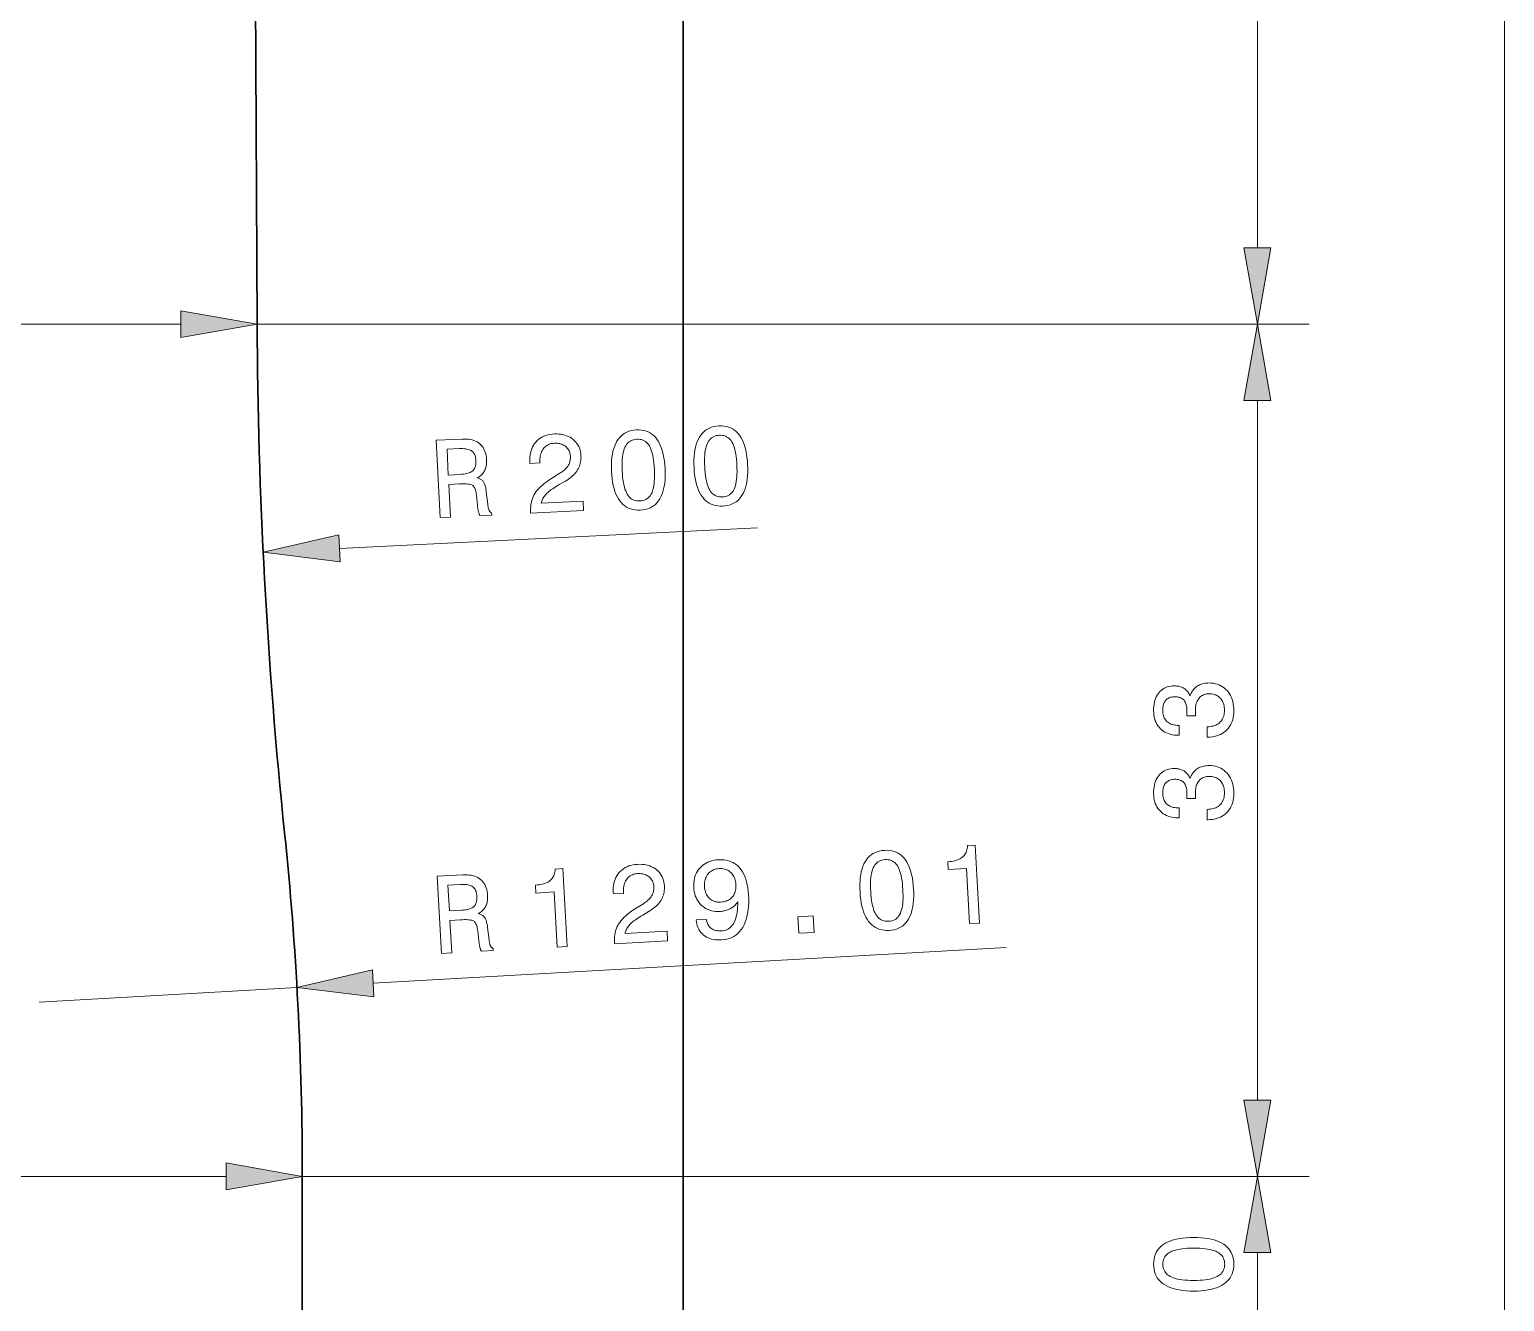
# Model space of a CAD drawing. Extents: x 0 to 297, y 0 to 546.
# Drawn here: x 166.5 to 223.6, y 182.1 to 231.4 of the extents above; entities that cross this region are included whole.
import ezdxf

# ---------------------------------------------------------------- set-up
doc = ezdxf.new("R2010")
doc.units = 0

msp = doc.modelspace()

# ---------------------------------------------------------------- linework, layer by layer
at = {"color": 7, "lineweight": 13}
for p, q in [((223.634, 141.924), (223.634, 361.015)), ((214.066, 222.924), (214.066, 272.015)), ((144.291, 219.97), (172.382, 219.97)), ((175.337, 219.97), (216.066, 219.97)), ((175.337, 219.97), (216.066, 219.97)), ((214.066, 189.924), (214.066, 217.015)), ((179.829, 194.445), (204.355, 195.836)), ((142.541, 186.97), (174.132, 186.97)), ((177.087, 186.97), (216.066, 186.97)), ((177.087, 186.97), (216.066, 186.97))]:
    msp.add_line(p, q, dxfattribs=at)
at = {"color": 7, "lineweight": 30}
for p, q in [((175.087, 274.97), (175.337, 219.97)), ((191.837, 133.37), (191.837, 249.87))]:
    msp.add_line(p, q, dxfattribs=at)
at = {"color": 7, "lineweight": 13, "ltscale": 0.40524}
msp.add_line((178.523, 211.287), (194.713, 212.076), dxfattribs=at)
at = {"color": 7, "lineweight": 13, "ltscale": 0.25}
msp.add_line((166.896, 193.711), (176.88, 194.277), dxfattribs=at)
at = {"color": 7, "lineweight": 30, "ltscale": 0.25}
msp.add_line((177.087, 176.97), (177.087, 186.97), dxfattribs=at)
at = {"color": 7, "lineweight": 13, "ltscale": 0.102279}
msp.add_line((214.066, 179.924), (214.066, 184.015), dxfattribs=at)
at = {"color": 7, "lineweight": 13}
for points in [[(213.545, 222.924), (214.066, 219.97), (214.587, 222.924)], [(172.382, 219.449), (175.337, 219.97), (172.382, 220.491)], [(214.587, 217.015), (214.066, 219.97), (213.545, 217.015)], [(192.253, 214.423), (192.249, 214.571), (192.25, 214.713), (192.257, 214.847), (192.269, 214.975), (192.287, 215.095), (192.311, 215.209), (192.34, 215.315), (192.375, 215.415), (192.416, 215.507), (192.462, 215.593), (192.514, 215.671), (192.571, 215.741), (192.633, 215.804), (192.701, 215.859), (192.774, 215.906), (192.852, 215.946), (192.935, 215.978), (193.023, 216.002), (193.117, 216.018), (193.216, 216.027), (193.316, 216.028), (193.411, 216.021), (193.502, 216.006), (193.588, 215.982), (193.67, 215.951), (193.747, 215.911), (193.819, 215.863), (193.887, 215.807), (193.95, 215.743), (194.009, 215.671), (194.063, 215.591), (194.112, 215.503), (194.156, 215.408), (194.195, 215.305), (194.229, 215.194), (194.259, 215.075), (194.283, 214.949), (194.303, 214.815), (194.318, 214.673), (194.327, 214.524), (194.332, 214.374), (194.331, 214.232), (194.325, 214.097), (194.312, 213.97), (194.295, 213.849), (194.271, 213.736), (194.242, 213.63), (194.208, 213.531), (194.167, 213.439), (194.122, 213.355), (194.07, 213.278), (194.014, 213.208), (193.952, 213.146), (193.884, 213.092), (193.811, 213.045), (193.733, 213.006), (193.65, 212.975), (193.561, 212.951), (193.467, 212.934), (193.367, 212.925), (193.268, 212.925), (193.173, 212.932), (193.082, 212.947), (192.997, 212.971), (192.915, 213.002), (192.838, 213.042), (192.766, 213.09), (192.698, 213.145), (192.634, 213.209), (192.575, 213.282), (192.52, 213.361), (192.471, 213.449), (192.426, 213.544), (192.387, 213.647), (192.352, 213.757), (192.323, 213.875), (192.298, 214.001), (192.278, 214.134), (192.263, 214.274)], [(182.419, 212.478), (182.273, 215.471), (183.273, 215.519), (183.359, 215.521), (183.442, 215.519), (183.52, 215.512), (183.595, 215.5), (183.665, 215.484), (183.732, 215.463), (183.794, 215.438), (183.852, 215.408), (183.907, 215.373), (183.957, 215.334), (184.004, 215.291), (184.045, 215.243), (184.083, 215.191), (184.116, 215.135), (184.144, 215.075), (184.168, 215.011), (184.188, 214.942), (184.203, 214.869), (184.214, 214.792), (184.22, 214.711), (184.221, 214.662), (184.221, 214.615), (184.218, 214.569), (184.213, 214.525), (184.206, 214.482), (184.197, 214.441), (184.186, 214.4), (184.173, 214.362), (184.158, 214.325), (184.14, 214.289), (184.121, 214.255), (184.1, 214.222), (184.076, 214.19), (184.051, 214.161), (184.024, 214.132), (183.994, 214.105), (183.963, 214.08), (183.93, 214.056), (183.894, 214.034), (183.857, 214.013), (183.89, 214.004), (183.92, 213.994), (183.949, 213.982), (183.976, 213.969), (184.001, 213.955), (184.025, 213.939), (184.047, 213.922), (184.066, 213.904), (184.085, 213.885), (184.101, 213.864), (184.116, 213.841), (184.13, 213.814), (184.143, 213.784), (184.155, 213.751), (184.167, 213.714), (184.177, 213.674), (184.187, 213.631), (184.196, 213.584), (184.203, 213.533), (184.21, 213.48), (184.266, 212.995), (184.269, 212.964), (184.273, 212.935), (184.278, 212.908), (184.283, 212.882), (184.288, 212.859), (184.293, 212.837), (184.298, 212.816), (184.304, 212.797), (184.31, 212.78), (184.317, 212.765), (184.324, 212.751), (184.331, 212.738), (184.34, 212.725), (184.348, 212.713), (184.358, 212.702), (184.368, 212.692), (184.379, 212.682), (184.39, 212.673), (184.402, 212.665), (184.415, 212.658), (184.419, 212.576), (183.966, 212.554), (183.96, 212.564), (183.954, 212.575), (183.948, 212.586), (183.942, 212.599), (183.936, 212.613), (183.931, 212.628), (183.926, 212.644), (183.921, 212.66), (183.916, 212.678), (183.911, 212.697), (183.906, 212.717), (183.901, 212.738), (183.897, 212.76), (183.893, 212.784), (183.888, 212.81), (183.884, 212.836), (183.88, 212.864), (183.876, 212.894), (183.872, 212.924), (183.869, 212.956), (183.829, 213.343), (183.822, 213.399), (183.813, 213.451), (183.803, 213.499), (183.791, 213.543), (183.778, 213.583), (183.764, 213.618), (183.748, 213.649), (183.73, 213.676), (183.711, 213.699), (183.69, 213.718), (183.665, 213.734), (183.635, 213.747), (183.598, 213.759), (183.555, 213.768), (183.506, 213.776), (183.45, 213.781), (183.389, 213.784), (183.321, 213.785), (183.248, 213.784), (183.168, 213.781), (182.757, 213.761), (182.819, 212.498)], [(185.923, 212.649), (185.923, 212.662), (185.92, 212.749), (185.922, 212.834), (185.929, 212.916), (185.939, 212.995), (185.954, 213.072), (185.973, 213.146), (185.997, 213.217), (186.025, 213.285), (186.057, 213.351), (186.093, 213.414), (186.134, 213.476), (186.183, 213.538), (186.238, 213.6), (186.299, 213.662), (186.368, 213.725), (186.443, 213.788), (186.524, 213.851), (186.613, 213.914), (186.708, 213.977), (186.809, 214.041), (187.057, 214.193), (187.101, 214.22), (187.142, 214.248), (187.18, 214.276), (187.216, 214.305), (187.249, 214.334), (187.28, 214.364), (187.309, 214.394), (187.334, 214.425), (187.358, 214.456), (187.379, 214.488), (187.397, 214.52), (187.413, 214.554), (187.428, 214.588), (187.44, 214.624), (187.449, 214.66), (187.457, 214.697), (187.463, 214.736), (187.466, 214.775), (187.467, 214.815), (187.466, 214.856), (187.462, 214.903), (187.455, 214.947), (187.445, 214.99), (187.432, 215.031), (187.415, 215.069), (187.395, 215.106), (187.372, 215.141), (187.346, 215.173), (187.317, 215.204), (187.284, 215.233), (187.249, 215.259), (187.212, 215.282), (187.173, 215.302), (187.131, 215.319), (187.088, 215.333), (187.043, 215.344), (186.995, 215.352), (186.946, 215.357), (186.894, 215.359), (186.84, 215.358), (186.787, 215.353), (186.736, 215.345), (186.688, 215.333), (186.643, 215.318), (186.6, 215.299), (186.559, 215.277), (186.521, 215.251), (186.485, 215.221), (186.452, 215.188), (186.421, 215.151), (186.393, 215.112), (186.368, 215.069), (186.347, 215.024), (186.329, 214.976), (186.314, 214.926), (186.302, 214.873), (186.294, 214.817), (186.289, 214.759), (186.287, 214.698), (186.289, 214.634), (186.29, 214.598), (185.899, 214.579), (185.896, 214.64), (185.894, 214.733), (185.898, 214.823), (185.907, 214.908), (185.922, 214.99), (185.942, 215.068), (185.969, 215.143), (186, 215.214), (186.037, 215.281), (186.08, 215.344), (186.129, 215.404), (186.182, 215.46), (186.239, 215.51), (186.301, 215.554), (186.366, 215.593), (186.436, 215.627), (186.51, 215.656), (186.588, 215.679), (186.67, 215.697), (186.756, 215.71), (186.846, 215.717), (186.933, 215.718), (187.016, 215.715), (187.097, 215.707), (187.174, 215.693), (187.249, 215.675), (187.32, 215.651), (187.388, 215.622), (187.453, 215.588), (187.514, 215.549), (187.573, 215.505), (187.627, 215.457), (187.676, 215.405), (187.72, 215.35), (187.758, 215.292), (187.791, 215.23), (187.819, 215.165), (187.841, 215.097), (187.859, 215.025), (187.87, 214.95), (187.877, 214.872), (187.878, 214.811), (187.876, 214.751), (187.871, 214.693), (187.863, 214.635), (187.851, 214.58), (187.836, 214.525), (187.818, 214.472), (187.796, 214.421), (187.771, 214.371), (187.743, 214.322), (187.712, 214.274), (187.677, 214.228), (187.639, 214.183), (187.597, 214.138), (187.552, 214.095), (187.503, 214.053), (187.451, 214.012), (187.396, 213.972), (187.337, 213.933), (187.275, 213.895), (187.028, 213.754), (186.96, 213.714), (186.896, 213.674), (186.836, 213.635), (186.78, 213.598), (186.728, 213.561), (186.679, 213.525), (186.635, 213.49), (186.596, 213.455), (186.56, 213.422), (186.528, 213.39), (186.499, 213.358), (186.472, 213.325), (186.448, 213.292), (186.425, 213.258), (186.405, 213.223), (186.387, 213.188), (186.371, 213.152), (186.358, 213.116), (186.346, 213.078), (186.337, 213.041), (187.962, 213.12), (187.98, 212.749)], [(189.059, 214.267), (189.054, 214.415), (189.055, 214.557), (189.062, 214.691), (189.075, 214.819), (189.093, 214.939), (189.116, 215.053), (189.146, 215.159), (189.181, 215.259), (189.222, 215.351), (189.268, 215.437), (189.32, 215.515), (189.377, 215.585), (189.439, 215.648), (189.507, 215.703), (189.579, 215.75), (189.657, 215.79), (189.74, 215.822), (189.829, 215.846), (189.922, 215.863), (190.021, 215.871), (190.121, 215.872), (190.217, 215.865), (190.308, 215.85), (190.394, 215.826), (190.475, 215.795), (190.552, 215.755), (190.625, 215.707), (190.693, 215.652), (190.756, 215.588), (190.814, 215.515), (190.868, 215.435), (190.917, 215.348), (190.961, 215.252), (191, 215.149), (191.035, 215.038), (191.064, 214.919), (191.089, 214.793), (191.108, 214.659), (191.123, 214.517), (191.133, 214.368), (191.138, 214.219), (191.137, 214.077), (191.13, 213.942), (191.118, 213.814), (191.1, 213.694), (191.077, 213.58), (191.048, 213.474), (191.013, 213.375), (190.973, 213.284), (190.927, 213.199), (190.876, 213.122), (190.819, 213.053), (190.757, 212.991), (190.69, 212.936), (190.617, 212.89), (190.539, 212.85), (190.455, 212.819), (190.366, 212.795), (190.272, 212.779), (190.173, 212.77), (190.073, 212.769), (189.978, 212.776), (189.888, 212.791), (189.802, 212.815), (189.721, 212.846), (189.644, 212.886), (189.571, 212.934), (189.503, 212.99), (189.44, 213.054), (189.381, 213.126), (189.326, 213.206), (189.277, 213.293), (189.232, 213.388), (189.193, 213.491), (189.158, 213.602), (189.128, 213.719), (189.103, 213.845), (189.084, 213.978), (189.069, 214.119)], [(189.472, 214.287), (189.479, 214.167), (189.489, 214.053), (189.502, 213.946), (189.517, 213.846), (189.536, 213.753), (189.557, 213.666), (189.58, 213.586), (189.607, 213.513), (189.636, 213.447), (189.667, 213.388), (189.702, 213.335), (189.74, 213.288), (189.781, 213.246), (189.825, 213.211), (189.872, 213.182), (189.923, 213.158), (189.976, 213.141), (190.033, 213.129), (190.092, 213.123), (190.155, 213.123), (190.218, 213.129), (190.277, 213.141), (190.333, 213.158), (190.384, 213.18), (190.432, 213.208), (190.476, 213.242), (190.516, 213.281), (190.553, 213.325), (190.585, 213.375), (190.614, 213.431), (190.639, 213.492), (190.661, 213.561), (190.68, 213.636), (190.695, 213.717), (190.707, 213.806), (190.716, 213.901), (190.722, 214.003), (190.724, 214.111), (190.723, 214.226), (190.718, 214.348), (190.711, 214.47), (190.701, 214.585), (190.688, 214.693), (190.673, 214.794), (190.655, 214.888), (190.634, 214.975), (190.611, 215.054), (190.585, 215.127), (190.557, 215.193), (190.525, 215.252), (190.491, 215.305), (190.454, 215.351), (190.413, 215.392), (190.37, 215.427), (190.323, 215.456), (190.272, 215.479), (190.219, 215.497), (190.162, 215.508), (190.102, 215.514), (190.039, 215.513), (189.976, 215.508), (189.917, 215.496), (189.862, 215.479), (189.811, 215.456), (189.763, 215.428), (189.719, 215.394), (189.678, 215.355), (189.641, 215.31), (189.608, 215.259), (189.579, 215.203), (189.553, 215.141), (189.531, 215.072), (189.512, 214.997), (189.496, 214.915), (189.483, 214.827), (189.474, 214.732), (189.469, 214.63), (189.466, 214.522), (189.467, 214.408)], [(192.666, 214.443), (192.673, 214.322), (192.684, 214.209), (192.696, 214.102), (192.712, 214.002), (192.73, 213.908), (192.751, 213.822), (192.775, 213.742), (192.801, 213.669), (192.83, 213.603), (192.862, 213.544), (192.897, 213.49), (192.934, 213.443), (192.975, 213.402), (193.019, 213.367), (193.067, 213.337), (193.117, 213.314), (193.17, 213.296), (193.227, 213.285), (193.287, 213.279), (193.35, 213.279), (193.413, 213.285), (193.472, 213.297), (193.527, 213.313), (193.579, 213.336), (193.627, 213.364), (193.671, 213.397), (193.711, 213.436), (193.747, 213.481), (193.78, 213.531), (193.809, 213.586), (193.834, 213.648), (193.856, 213.716), (193.874, 213.791), (193.89, 213.873), (193.902, 213.961), (193.911, 214.056), (193.916, 214.158), (193.918, 214.267), (193.917, 214.382), (193.913, 214.503), (193.905, 214.625), (193.895, 214.74), (193.882, 214.848), (193.867, 214.949), (193.849, 215.043), (193.829, 215.13), (193.805, 215.21), (193.779, 215.283), (193.751, 215.349), (193.72, 215.408), (193.686, 215.46), (193.648, 215.507), (193.608, 215.548), (193.564, 215.583), (193.517, 215.612), (193.467, 215.635), (193.413, 215.652), (193.356, 215.664), (193.296, 215.669), (193.233, 215.669), (193.171, 215.663), (193.112, 215.652), (193.056, 215.635), (193.005, 215.612), (192.957, 215.584), (192.913, 215.55), (192.873, 215.51), (192.836, 215.465), (192.803, 215.415), (192.773, 215.359), (192.748, 215.296), (192.725, 215.228), (192.706, 215.152), (192.69, 215.071), (192.678, 214.982), (192.669, 214.887), (192.663, 214.786), (192.661, 214.678), (192.662, 214.564)], [(183.179, 215.148), (182.691, 215.124), (182.739, 214.128), (183.2, 214.15), (183.268, 214.155), (183.332, 214.161), (183.392, 214.17), (183.447, 214.181), (183.497, 214.194), (183.544, 214.209), (183.586, 214.226), (183.623, 214.245), (183.656, 214.266), (183.685, 214.29), (183.711, 214.316), (183.733, 214.345), (183.752, 214.377), (183.769, 214.411), (183.782, 214.449), (183.793, 214.49), (183.8, 214.534), (183.805, 214.58), (183.807, 214.63), (183.806, 214.682), (183.802, 214.734), (183.795, 214.782), (183.786, 214.827), (183.774, 214.869), (183.76, 214.908), (183.743, 214.944), (183.724, 214.976), (183.702, 215.006), (183.677, 215.032), (183.65, 215.055), (183.62, 215.076), (183.586, 215.094), (183.548, 215.109), (183.506, 215.122), (183.461, 215.133), (183.412, 215.14), (183.36, 215.146), (183.303, 215.149), (183.243, 215.149)], [(178.497, 211.808), (175.572, 211.144), (178.548, 210.767)], [(212.126, 203.979), (212.126, 204.378), (212.188, 204.38), (212.247, 204.387), (212.303, 204.396), (212.356, 204.408), (212.407, 204.424), (212.454, 204.443), (212.499, 204.465), (212.541, 204.491), (212.58, 204.52), (212.616, 204.552), (212.649, 204.586), (212.679, 204.624), (212.705, 204.664), (212.727, 204.707), (212.747, 204.753), (212.762, 204.801), (212.774, 204.852), (212.783, 204.905), (212.788, 204.962), (212.79, 205.021), (212.789, 205.078), (212.784, 205.134), (212.776, 205.186), (212.765, 205.237), (212.751, 205.284), (212.733, 205.33), (212.713, 205.372), (212.689, 205.413), (212.662, 205.45), (212.632, 205.485), (212.599, 205.518), (212.564, 205.547), (212.526, 205.572), (212.487, 205.594), (212.444, 205.613), (212.4, 205.628), (212.353, 205.64), (212.303, 205.648), (212.252, 205.653), (212.198, 205.655), (212.149, 205.654), (212.102, 205.648), (212.057, 205.64), (212.015, 205.628), (211.974, 205.613), (211.936, 205.595), (211.901, 205.573), (211.867, 205.548), (211.836, 205.519), (211.807, 205.488), (211.78, 205.453), (211.756, 205.415), (211.735, 205.375), (211.717, 205.332), (211.701, 205.286), (211.689, 205.237), (211.679, 205.186), (211.672, 205.132), (211.668, 205.076), (211.666, 205.016), (211.666, 205.008), (211.667, 204.999), (211.667, 204.991), (211.667, 204.982), (211.667, 204.973), (211.667, 204.964), (211.667, 204.955), (211.668, 204.946), (211.668, 204.937), (211.669, 204.928), (211.669, 204.918), (211.669, 204.908), (211.67, 204.897), (211.671, 204.886), (211.671, 204.874), (211.672, 204.862), (211.673, 204.848), (211.673, 204.835), (211.674, 204.82), (211.675, 204.806), (211.335, 204.806), (211.336, 204.815), (211.336, 204.824), (211.337, 204.833), (211.337, 204.842), (211.337, 204.851), (211.338, 204.86), (211.338, 204.868), (211.338, 204.877), (211.338, 204.886), (211.339, 204.894), (211.339, 204.902), (211.339, 204.911), (211.339, 204.919), (211.339, 204.927), (211.339, 204.935), (211.339, 204.942), (211.34, 204.95), (211.34, 204.958), (211.34, 204.965), (211.34, 204.972), (211.339, 205.029), (211.335, 205.082), (211.329, 205.133), (211.321, 205.181), (211.311, 205.225), (211.298, 205.267), (211.283, 205.306), (211.266, 205.341), (211.247, 205.374), (211.225, 205.403), (211.201, 205.43), (211.174, 205.454), (211.145, 205.475), (211.113, 205.493), (211.08, 205.508), (211.043, 205.521), (211.004, 205.531), (210.963, 205.538), (210.92, 205.542), (210.874, 205.543), (210.829, 205.542), (210.787, 205.538), (210.747, 205.531), (210.708, 205.522), (210.672, 205.509), (210.638, 205.494), (210.607, 205.477), (210.577, 205.456), (210.549, 205.433), (210.524, 205.407), (210.501, 205.379), (210.48, 205.348), (210.461, 205.315), (210.446, 205.28), (210.432, 205.242), (210.421, 205.201), (210.412, 205.159), (210.406, 205.114), (210.403, 205.066), (210.401, 205.016), (210.403, 204.96), (210.408, 204.907), (210.416, 204.857), (210.427, 204.809), (210.442, 204.764), (210.46, 204.722), (210.481, 204.683), (210.505, 204.646), (210.533, 204.612), (210.564, 204.581), (210.598, 204.553), (210.635, 204.528), (210.675, 204.505), (210.718, 204.486), (210.764, 204.47), (210.813, 204.456), (210.865, 204.446), (210.921, 204.438), (210.979, 204.434), (211.04, 204.432), (211.04, 204.049), (211.011, 204.049), (210.924, 204.051), (210.842, 204.059), (210.763, 204.072), (210.687, 204.09), (210.615, 204.113), (210.547, 204.141), (210.482, 204.174), (210.42, 204.213), (210.363, 204.256), (210.309, 204.305), (210.259, 204.358), (210.215, 204.414), (210.175, 204.475), (210.141, 204.538), (210.113, 204.606), (210.089, 204.676), (210.071, 204.751), (210.058, 204.829), (210.05, 204.91), (210.047, 204.995), (210.049, 205.085), (210.056, 205.171), (210.066, 205.252), (210.081, 205.33), (210.101, 205.403), (210.124, 205.472), (210.152, 205.537), (210.184, 205.598), (210.22, 205.655), (210.26, 205.708), (210.305, 205.756), (210.352, 205.799), (210.403, 205.837), (210.458, 205.87), (210.515, 205.898), (210.576, 205.92), (210.641, 205.938), (210.709, 205.951), (210.78, 205.958), (210.855, 205.961), (210.898, 205.96), (210.939, 205.957), (210.979, 205.952), (211.018, 205.946), (211.056, 205.937), (211.093, 205.926), (211.128, 205.914), (211.162, 205.899), (211.194, 205.883), (211.226, 205.865), (211.256, 205.845), (211.284, 205.823), (211.312, 205.799), (211.337, 205.774), (211.361, 205.746), (211.384, 205.717), (211.405, 205.686), (211.425, 205.653), (211.443, 205.618), (211.46, 205.581), (211.479, 205.629), (211.499, 205.674), (211.522, 205.716), (211.547, 205.757), (211.573, 205.795), (211.602, 205.83), (211.632, 205.863), (211.665, 205.894), (211.699, 205.923), (211.736, 205.949), (211.774, 205.973), (211.815, 205.994), (211.856, 206.013), (211.9, 206.03), (211.945, 206.043), (211.992, 206.055), (212.041, 206.063), (212.092, 206.07), (212.144, 206.073), (212.198, 206.075), (212.282, 206.072), (212.364, 206.063), (212.442, 206.048), (212.516, 206.027), (212.587, 206.001), (212.655, 205.968), (212.719, 205.93), (212.78, 205.886), (212.837, 205.836), (212.891, 205.78), (212.941, 205.719), (212.985, 205.654), (213.025, 205.585), (213.059, 205.512), (213.087, 205.436), (213.111, 205.356), (213.129, 205.271), (213.142, 205.183), (213.15, 205.091), (213.153, 204.995), (213.15, 204.904), (213.142, 204.817), (213.128, 204.734), (213.109, 204.654), (213.085, 204.578), (213.055, 204.506), (213.019, 204.438), (212.979, 204.373), (212.932, 204.312), (212.881, 204.255), (212.825, 204.203), (212.765, 204.156), (212.701, 204.114), (212.634, 204.079), (212.563, 204.048), (212.489, 204.023), (212.411, 204.004), (212.33, 203.99), (212.244, 203.982), (212.156, 203.979)], [(212.126, 200.781), (212.126, 201.179), (212.188, 201.182), (212.247, 201.188), (212.303, 201.198), (212.356, 201.21), (212.407, 201.226), (212.454, 201.245), (212.499, 201.267), (212.541, 201.293), (212.58, 201.321), (212.616, 201.353), (212.649, 201.388), (212.679, 201.426), (212.705, 201.466), (212.727, 201.509), (212.747, 201.554), (212.762, 201.603), (212.774, 201.654), (212.783, 201.707), (212.788, 201.763), (212.79, 201.822), (212.789, 201.88), (212.784, 201.935), (212.776, 201.988), (212.765, 202.038), (212.751, 202.086), (212.733, 202.131), (212.713, 202.174), (212.689, 202.214), (212.662, 202.252), (212.632, 202.287), (212.599, 202.32), (212.564, 202.348), (212.526, 202.374), (212.487, 202.396), (212.444, 202.415), (212.4, 202.43), (212.353, 202.442), (212.303, 202.45), (212.252, 202.455), (212.198, 202.457), (212.149, 202.455), (212.102, 202.45), (212.057, 202.442), (212.015, 202.43), (211.974, 202.415), (211.936, 202.397), (211.901, 202.375), (211.867, 202.35), (211.836, 202.321), (211.807, 202.289), (211.78, 202.255), (211.756, 202.217), (211.735, 202.177), (211.717, 202.134), (211.701, 202.088), (211.689, 202.039), (211.679, 201.988), (211.672, 201.934), (211.668, 201.878), (211.666, 201.818), (211.666, 201.81), (211.667, 201.801), (211.667, 201.793), (211.667, 201.784), (211.667, 201.775), (211.667, 201.766), (211.667, 201.757), (211.668, 201.748), (211.668, 201.739), (211.669, 201.73), (211.669, 201.72), (211.669, 201.71), (211.67, 201.699), (211.671, 201.688), (211.671, 201.676), (211.672, 201.663), (211.673, 201.65), (211.673, 201.637), (211.674, 201.622), (211.675, 201.607), (211.335, 201.607), (211.336, 201.617), (211.336, 201.626), (211.337, 201.635), (211.337, 201.644), (211.337, 201.653), (211.338, 201.662), (211.338, 201.67), (211.338, 201.679), (211.338, 201.687), (211.339, 201.696), (211.339, 201.704), (211.339, 201.713), (211.339, 201.721), (211.339, 201.729), (211.339, 201.737), (211.339, 201.744), (211.34, 201.752), (211.34, 201.759), (211.34, 201.767), (211.34, 201.774), (211.339, 201.831), (211.335, 201.884), (211.329, 201.935), (211.321, 201.983), (211.311, 202.027), (211.298, 202.069), (211.283, 202.107), (211.266, 202.143), (211.247, 202.176), (211.225, 202.205), (211.201, 202.232), (211.174, 202.256), (211.145, 202.277), (211.113, 202.295), (211.08, 202.31), (211.043, 202.323), (211.004, 202.333), (210.963, 202.34), (210.92, 202.344), (210.874, 202.345), (210.829, 202.344), (210.787, 202.34), (210.747, 202.333), (210.708, 202.324), (210.672, 202.311), (210.638, 202.296), (210.607, 202.279), (210.577, 202.258), (210.549, 202.235), (210.524, 202.209), (210.501, 202.181), (210.48, 202.15), (210.461, 202.117), (210.446, 202.081), (210.432, 202.044), (210.421, 202.003), (210.412, 201.961), (210.406, 201.915), (210.403, 201.868), (210.401, 201.818), (210.403, 201.762), (210.408, 201.709), (210.416, 201.659), (210.427, 201.611), (210.442, 201.566), (210.46, 201.524), (210.481, 201.484), (210.505, 201.448), (210.533, 201.414), (210.564, 201.383), (210.598, 201.355), (210.635, 201.329), (210.675, 201.307), (210.718, 201.288), (210.764, 201.271), (210.813, 201.258), (210.865, 201.248), (210.921, 201.24), (210.979, 201.236), (211.04, 201.234), (211.04, 200.851), (211.011, 200.851), (210.924, 200.853), (210.842, 200.861), (210.763, 200.874), (210.687, 200.892), (210.615, 200.915), (210.547, 200.943), (210.482, 200.976), (210.42, 201.014), (210.363, 201.058), (210.309, 201.107), (210.259, 201.16), (210.215, 201.216), (210.175, 201.276), (210.141, 201.34), (210.113, 201.407), (210.089, 201.478), (210.071, 201.553), (210.058, 201.631), (210.05, 201.712), (210.047, 201.797), (210.049, 201.887), (210.056, 201.973), (210.066, 202.054), (210.081, 202.132), (210.101, 202.205), (210.124, 202.274), (210.152, 202.339), (210.184, 202.4), (210.22, 202.457), (210.26, 202.51), (210.305, 202.558), (210.352, 202.601), (210.403, 202.639), (210.458, 202.672), (210.515, 202.699), (210.576, 202.722), (210.641, 202.74), (210.709, 202.753), (210.78, 202.76), (210.855, 202.763), (210.898, 202.762), (210.939, 202.759), (210.979, 202.754), (211.018, 202.747), (211.056, 202.739), (211.093, 202.728), (211.128, 202.716), (211.162, 202.701), (211.194, 202.685), (211.226, 202.667), (211.256, 202.647), (211.284, 202.625), (211.312, 202.601), (211.337, 202.575), (211.361, 202.548), (211.384, 202.519), (211.405, 202.488), (211.425, 202.455), (211.443, 202.42), (211.46, 202.383), (211.479, 202.431), (211.499, 202.476), (211.522, 202.518), (211.547, 202.558), (211.573, 202.596), (211.602, 202.632), (211.632, 202.665), (211.665, 202.696), (211.699, 202.725), (211.736, 202.751), (211.774, 202.775), (211.815, 202.796), (211.856, 202.815), (211.9, 202.831), (211.945, 202.845), (211.992, 202.856), (212.041, 202.865), (212.092, 202.872), (212.144, 202.875), (212.198, 202.877), (212.282, 202.874), (212.364, 202.865), (212.442, 202.85), (212.516, 202.829), (212.587, 202.803), (212.655, 202.77), (212.719, 202.732), (212.78, 202.688), (212.837, 202.637), (212.891, 202.581), (212.941, 202.52), (212.985, 202.456), (213.025, 202.387), (213.059, 202.314), (213.087, 202.238), (213.111, 202.157), (213.129, 202.073), (213.142, 201.985), (213.15, 201.893), (213.153, 201.797), (213.15, 201.706), (213.142, 201.619), (213.128, 201.536), (213.109, 201.456), (213.085, 201.38), (213.055, 201.308), (213.019, 201.24), (212.979, 201.175), (212.932, 201.114), (212.881, 201.057), (212.825, 201.005), (212.765, 200.958), (212.701, 200.916), (212.634, 200.88), (212.563, 200.85), (212.489, 200.825), (212.411, 200.806), (212.33, 200.792), (212.244, 200.784), (212.156, 200.781)], [(198.68, 197.981), (198.674, 198.13), (198.674, 198.271), (198.68, 198.406), (198.691, 198.534), (198.708, 198.654), (198.731, 198.768), (198.76, 198.875), (198.794, 198.974), (198.834, 199.067), (198.88, 199.153), (198.931, 199.232), (198.987, 199.302), (199.049, 199.366), (199.116, 199.421), (199.189, 199.469), (199.266, 199.509), (199.349, 199.542), (199.437, 199.567), (199.531, 199.584), (199.63, 199.594), (199.73, 199.595), (199.825, 199.589), (199.916, 199.574), (200.003, 199.552), (200.084, 199.521), (200.162, 199.482), (200.234, 199.434), (200.303, 199.379), (200.366, 199.316), (200.426, 199.244), (200.48, 199.164), (200.53, 199.077), (200.575, 198.982), (200.615, 198.879), (200.65, 198.768), (200.68, 198.65), (200.706, 198.524), (200.726, 198.39), (200.742, 198.248), (200.753, 198.099), (200.759, 197.95), (200.759, 197.808), (200.754, 197.673), (200.743, 197.545), (200.726, 197.424), (200.703, 197.311), (200.675, 197.205), (200.642, 197.105), (200.602, 197.013), (200.557, 196.929), (200.506, 196.851), (200.45, 196.781), (200.389, 196.719), (200.322, 196.664), (200.249, 196.617), (200.171, 196.577), (200.088, 196.545), (199.999, 196.52), (199.905, 196.503), (199.806, 196.493), (199.706, 196.492), (199.611, 196.498), (199.521, 196.513), (199.435, 196.535), (199.353, 196.566), (199.276, 196.605), (199.203, 196.653), (199.135, 196.708), (199.071, 196.771), (199.011, 196.843), (198.956, 196.923), (198.906, 197.01), (198.86, 197.104), (198.82, 197.207), (198.784, 197.317), (198.754, 197.435), (198.728, 197.56), (198.707, 197.693), (198.691, 197.833)], [(202.918, 196.756), (202.797, 198.887), (202.098, 198.847), (202.081, 199.152), (202.156, 199.159), (202.227, 199.168), (202.293, 199.18), (202.356, 199.193), (202.415, 199.21), (202.469, 199.228), (202.519, 199.249), (202.565, 199.273), (202.607, 199.299), (202.645, 199.327), (202.68, 199.357), (202.711, 199.391), (202.739, 199.429), (202.764, 199.469), (202.785, 199.512), (202.804, 199.559), (202.819, 199.608), (202.831, 199.661), (202.84, 199.717), (202.846, 199.776), (203.138, 199.793), (203.309, 196.779)], [(186.953, 195.851), (186.832, 197.981), (186.133, 197.941), (186.116, 198.246), (186.191, 198.253), (186.262, 198.262), (186.328, 198.274), (186.391, 198.288), (186.449, 198.304), (186.504, 198.323), (186.554, 198.344), (186.6, 198.367), (186.642, 198.393), (186.68, 198.421), (186.715, 198.452), (186.746, 198.486), (186.774, 198.523), (186.799, 198.563), (186.82, 198.606), (186.839, 198.653), (186.854, 198.703), (186.866, 198.755), (186.875, 198.811), (186.881, 198.87), (187.173, 198.887), (187.344, 195.873)], [(189.171, 195.976), (189.171, 195.989), (189.168, 196.077), (189.169, 196.161), (189.175, 196.243), (189.185, 196.323), (189.199, 196.4), (189.218, 196.474), (189.24, 196.545), (189.268, 196.614), (189.299, 196.679), (189.335, 196.743), (189.376, 196.805), (189.424, 196.867), (189.478, 196.93), (189.54, 196.993), (189.607, 197.056), (189.682, 197.119), (189.763, 197.183), (189.851, 197.247), (189.945, 197.311), (190.046, 197.375), (190.293, 197.529), (190.336, 197.556), (190.377, 197.585), (190.415, 197.613), (190.451, 197.642), (190.484, 197.672), (190.515, 197.702), (190.543, 197.732), (190.568, 197.763), (190.591, 197.795), (190.612, 197.827), (190.63, 197.859), (190.646, 197.893), (190.66, 197.927), (190.672, 197.963), (190.681, 197.999), (190.689, 198.037), (190.694, 198.075), (190.697, 198.114), (190.698, 198.155), (190.697, 198.196), (190.692, 198.242), (190.685, 198.287), (190.674, 198.329), (190.661, 198.37), (190.644, 198.408), (190.624, 198.445), (190.6, 198.479), (190.574, 198.512), (190.544, 198.542), (190.512, 198.571), (190.476, 198.596), (190.439, 198.619), (190.4, 198.639), (190.358, 198.656), (190.315, 198.67), (190.269, 198.68), (190.222, 198.688), (190.172, 198.692), (190.12, 198.694), (190.067, 198.692), (190.014, 198.687), (189.963, 198.679), (189.915, 198.667), (189.87, 198.651), (189.826, 198.632), (189.786, 198.609), (189.748, 198.583), (189.712, 198.553), (189.679, 198.52), (189.649, 198.483), (189.621, 198.442), (189.597, 198.4), (189.576, 198.354), (189.558, 198.306), (189.544, 198.256), (189.533, 198.203), (189.525, 198.147), (189.52, 198.089), (189.519, 198.028), (189.521, 197.964), (189.523, 197.929), (189.131, 197.906), (189.128, 197.967), (189.125, 198.06), (189.128, 198.15), (189.137, 198.235), (189.151, 198.317), (189.171, 198.396), (189.197, 198.47), (189.228, 198.541), (189.265, 198.609), (189.307, 198.673), (189.355, 198.733), (189.408, 198.789), (189.465, 198.839), (189.526, 198.884), (189.591, 198.924), (189.66, 198.959), (189.734, 198.988), (189.812, 199.012), (189.893, 199.03), (189.979, 199.043), (190.07, 199.051), (190.156, 199.054), (190.24, 199.051), (190.321, 199.043), (190.398, 199.03), (190.473, 199.012), (190.544, 198.989), (190.612, 198.961), (190.677, 198.928), (190.739, 198.889), (190.798, 198.846), (190.853, 198.798), (190.902, 198.746), (190.946, 198.692), (190.985, 198.634), (191.019, 198.572), (191.047, 198.508), (191.07, 198.44), (191.088, 198.368), (191.1, 198.293), (191.107, 198.215), (191.109, 198.154), (191.108, 198.094), (191.103, 198.035), (191.095, 197.978), (191.084, 197.922), (191.069, 197.868), (191.051, 197.815), (191.03, 197.763), (191.006, 197.713), (190.978, 197.664), (190.947, 197.616), (190.913, 197.569), (190.875, 197.523), (190.833, 197.479), (190.788, 197.435), (190.74, 197.393), (190.688, 197.351), (190.633, 197.311), (190.575, 197.271), (190.513, 197.233), (190.267, 197.09), (190.2, 197.049), (190.136, 197.009), (190.076, 196.97), (190.02, 196.932), (189.968, 196.894), (189.921, 196.858), (189.877, 196.823), (189.837, 196.788), (189.802, 196.755), (189.77, 196.722), (189.741, 196.69), (189.715, 196.657), (189.691, 196.623), (189.669, 196.589), (189.649, 196.554), (189.631, 196.519), (189.615, 196.483), (189.602, 196.446), (189.591, 196.409), (189.582, 196.371), (191.207, 196.464), (191.228, 196.093)], [(192.339, 196.899), (192.735, 196.922), (192.741, 196.878), (192.749, 196.836), (192.76, 196.797), (192.774, 196.759), (192.79, 196.724), (192.808, 196.691), (192.829, 196.66), (192.853, 196.631), (192.879, 196.604), (192.907, 196.579), (192.938, 196.557), (192.971, 196.537), (193.005, 196.52), (193.042, 196.506), (193.08, 196.494), (193.121, 196.485), (193.163, 196.478), (193.207, 196.474), (193.253, 196.473), (193.301, 196.475), (193.365, 196.481), (193.425, 196.493), (193.483, 196.509), (193.536, 196.531), (193.587, 196.558), (193.634, 196.591), (193.678, 196.628), (193.718, 196.671), (193.755, 196.719), (193.789, 196.772), (193.819, 196.83), (193.846, 196.894), (193.87, 196.963), (193.89, 197.038), (193.908, 197.118), (193.922, 197.204), (193.933, 197.295), (193.941, 197.391), (193.945, 197.493), (193.946, 197.601), (193.922, 197.567), (193.897, 197.535), (193.871, 197.505), (193.843, 197.476), (193.815, 197.449), (193.785, 197.423), (193.754, 197.399), (193.721, 197.376), (193.688, 197.355), (193.653, 197.335), (193.617, 197.317), (193.581, 197.301), (193.543, 197.286), (193.505, 197.273), (193.465, 197.261), (193.425, 197.251), (193.383, 197.243), (193.341, 197.236), (193.298, 197.231), (193.254, 197.228), (193.17, 197.226), (193.09, 197.23), (193.012, 197.239), (192.937, 197.254), (192.865, 197.274), (192.796, 197.3), (192.729, 197.332), (192.666, 197.37), (192.606, 197.413), (192.548, 197.461), (192.494, 197.515), (192.446, 197.572), (192.403, 197.633), (192.364, 197.698), (192.331, 197.766), (192.303, 197.838), (192.28, 197.914), (192.262, 197.994), (192.25, 198.078), (192.242, 198.165), (192.24, 198.253), (192.243, 198.338), (192.253, 198.42), (192.268, 198.499), (192.289, 198.575), (192.316, 198.648), (192.349, 198.718), (192.387, 198.784), (192.432, 198.848), (192.482, 198.908), (192.537, 198.965), (192.595, 199.016), (192.658, 199.061), (192.724, 199.101), (192.794, 199.136), (192.868, 199.165), (192.946, 199.189), (193.027, 199.208), (193.113, 199.221), (193.202, 199.229), (193.304, 199.231), (193.402, 199.226), (193.496, 199.213), (193.585, 199.192), (193.669, 199.164), (193.75, 199.129), (193.825, 199.085), (193.896, 199.035), (193.963, 198.976), (194.025, 198.91), (194.082, 198.837), (194.135, 198.758), (194.181, 198.671), (194.223, 198.578), (194.26, 198.478), (194.291, 198.371), (194.317, 198.257), (194.338, 198.137), (194.353, 198.01), (194.364, 197.876), (194.37, 197.717), (194.369, 197.566), (194.363, 197.422), (194.35, 197.285), (194.33, 197.154), (194.304, 197.032), (194.272, 196.916), (194.234, 196.807), (194.189, 196.705), (194.138, 196.611), (194.081, 196.524), (194.018, 196.446), (193.95, 196.376), (193.876, 196.315), (193.796, 196.262), (193.712, 196.218), (193.621, 196.182), (193.525, 196.154), (193.423, 196.136), (193.316, 196.125), (193.233, 196.123), (193.153, 196.125), (193.076, 196.132), (193.002, 196.143), (192.931, 196.16), (192.864, 196.181), (192.799, 196.206), (192.738, 196.237), (192.681, 196.272), (192.626, 196.312), (192.575, 196.356), (192.529, 196.403), (192.489, 196.453), (192.453, 196.507), (192.422, 196.564), (192.395, 196.625), (192.374, 196.688), (192.357, 196.755), (192.346, 196.826)], [(192.659, 198.193), (192.663, 198.136), (192.671, 198.082), (192.682, 198.03), (192.696, 197.981), (192.714, 197.934), (192.734, 197.89), (192.757, 197.848), (192.784, 197.809), (192.813, 197.772), (192.846, 197.738), (192.881, 197.707), (192.918, 197.679), (192.957, 197.655), (192.998, 197.635), (193.04, 197.618), (193.085, 197.605), (193.131, 197.596), (193.18, 197.59), (193.23, 197.587), (193.282, 197.589), (193.34, 197.594), (193.394, 197.602), (193.446, 197.613), (193.496, 197.628), (193.542, 197.646), (193.586, 197.668), (193.627, 197.692), (193.666, 197.72), (193.701, 197.752), (193.734, 197.786), (193.764, 197.824), (193.79, 197.863), (193.813, 197.906), (193.832, 197.95), (193.848, 197.997), (193.861, 198.046), (193.869, 198.098), (193.875, 198.151), (193.876, 198.208), (193.875, 198.266), (193.87, 198.325), (193.862, 198.381), (193.85, 198.435), (193.836, 198.486), (193.818, 198.534), (193.797, 198.58), (193.772, 198.623), (193.745, 198.663), (193.714, 198.701), (193.68, 198.736), (193.644, 198.767), (193.605, 198.796), (193.564, 198.82), (193.522, 198.841), (193.477, 198.858), (193.43, 198.871), (193.381, 198.881), (193.33, 198.887), (193.276, 198.889), (193.221, 198.888), (193.168, 198.883), (193.118, 198.875), (193.07, 198.863), (193.024, 198.848), (192.98, 198.829), (192.939, 198.806), (192.9, 198.78), (192.863, 198.751), (192.829, 198.718), (192.797, 198.681), (192.767, 198.642), (192.741, 198.6), (192.719, 198.557), (192.7, 198.511), (192.685, 198.463), (192.673, 198.414), (192.664, 198.362), (192.659, 198.308), (192.657, 198.251)], [(199.093, 198.005), (199.101, 197.884), (199.112, 197.771), (199.126, 197.664), (199.142, 197.564), (199.161, 197.471), (199.183, 197.385), (199.207, 197.305), (199.234, 197.232), (199.263, 197.166), (199.296, 197.107), (199.331, 197.055), (199.369, 197.008), (199.41, 196.967), (199.455, 196.932), (199.502, 196.903), (199.553, 196.88), (199.606, 196.863), (199.663, 196.851), (199.723, 196.846), (199.786, 196.847), (199.848, 196.853), (199.908, 196.865), (199.963, 196.883), (200.014, 196.905), (200.062, 196.934), (200.105, 196.968), (200.145, 197.007), (200.181, 197.052), (200.214, 197.102), (200.242, 197.158), (200.267, 197.22), (200.288, 197.288), (200.306, 197.363), (200.321, 197.445), (200.332, 197.534), (200.34, 197.629), (200.345, 197.73), (200.346, 197.839), (200.344, 197.954), (200.339, 198.076), (200.33, 198.197), (200.319, 198.312), (200.306, 198.42), (200.29, 198.521), (200.271, 198.615), (200.25, 198.702), (200.226, 198.781), (200.199, 198.854), (200.17, 198.92), (200.139, 198.979), (200.104, 199.031), (200.066, 199.077), (200.026, 199.117), (199.982, 199.152), (199.934, 199.181), (199.884, 199.203), (199.83, 199.22), (199.773, 199.231), (199.713, 199.237), (199.65, 199.236), (199.587, 199.229), (199.529, 199.217), (199.474, 199.2), (199.422, 199.177), (199.375, 199.148), (199.331, 199.114), (199.291, 199.074), (199.254, 199.029), (199.222, 198.978), (199.193, 198.922), (199.167, 198.859), (199.145, 198.79), (199.127, 198.715), (199.112, 198.633), (199.1, 198.544), (199.092, 198.45), (199.087, 198.348), (199.085, 198.24), (199.087, 198.126)], [(182.475, 195.597), (182.305, 198.588), (183.305, 198.644), (183.392, 198.647), (183.474, 198.645), (183.553, 198.639), (183.627, 198.628), (183.698, 198.612), (183.764, 198.592), (183.827, 198.567), (183.886, 198.537), (183.94, 198.503), (183.991, 198.465), (184.038, 198.422), (184.08, 198.374), (184.118, 198.323), (184.151, 198.267), (184.18, 198.207), (184.204, 198.143), (184.225, 198.074), (184.24, 198.001), (184.252, 197.924), (184.259, 197.843), (184.26, 197.795), (184.26, 197.747), (184.258, 197.702), (184.253, 197.657), (184.247, 197.614), (184.238, 197.573), (184.227, 197.533), (184.214, 197.494), (184.199, 197.457), (184.182, 197.421), (184.163, 197.386), (184.142, 197.353), (184.119, 197.322), (184.094, 197.292), (184.067, 197.263), (184.038, 197.236), (184.007, 197.211), (183.974, 197.187), (183.939, 197.164), (183.901, 197.143), (183.934, 197.134), (183.965, 197.124), (183.994, 197.112), (184.021, 197.1), (184.046, 197.085), (184.07, 197.07), (184.092, 197.053), (184.112, 197.035), (184.13, 197.016), (184.146, 196.995), (184.161, 196.972), (184.176, 196.946), (184.189, 196.916), (184.202, 196.883), (184.213, 196.846), (184.224, 196.806), (184.234, 196.763), (184.243, 196.716), (184.251, 196.666), (184.259, 196.612), (184.318, 196.128), (184.322, 196.097), (184.326, 196.068), (184.331, 196.041), (184.336, 196.015), (184.341, 195.992), (184.346, 195.97), (184.352, 195.949), (184.358, 195.931), (184.365, 195.914), (184.371, 195.898), (184.378, 195.884), (184.386, 195.871), (184.394, 195.859), (184.403, 195.847), (184.413, 195.836), (184.423, 195.826), (184.434, 195.816), (184.445, 195.807), (184.457, 195.799), (184.47, 195.792), (184.475, 195.71), (184.022, 195.684), (184.016, 195.694), (184.01, 195.705), (184.004, 195.717), (183.998, 195.73), (183.992, 195.743), (183.986, 195.758), (183.981, 195.774), (183.976, 195.79), (183.97, 195.808), (183.966, 195.827), (183.961, 195.847), (183.956, 195.868), (183.951, 195.89), (183.947, 195.914), (183.942, 195.939), (183.938, 195.966), (183.934, 195.994), (183.929, 196.023), (183.925, 196.054), (183.921, 196.086), (183.878, 196.472), (183.871, 196.528), (183.862, 196.581), (183.851, 196.628), (183.84, 196.672), (183.826, 196.712), (183.811, 196.747), (183.795, 196.778), (183.777, 196.805), (183.758, 196.828), (183.737, 196.846), (183.712, 196.862), (183.681, 196.875), (183.644, 196.886), (183.601, 196.895), (183.552, 196.902), (183.496, 196.907), (183.435, 196.91), (183.367, 196.911), (183.294, 196.909), (183.214, 196.905), (182.803, 196.882), (182.875, 195.619)], [(183.214, 198.272), (182.726, 198.244), (182.783, 197.248), (183.244, 197.275), (183.312, 197.28), (183.375, 197.287), (183.435, 197.296), (183.49, 197.307), (183.54, 197.32), (183.586, 197.336), (183.628, 197.353), (183.666, 197.373), (183.699, 197.394), (183.727, 197.418), (183.752, 197.444), (183.774, 197.473), (183.794, 197.505), (183.81, 197.54), (183.823, 197.578), (183.833, 197.619), (183.84, 197.663), (183.845, 197.709), (183.846, 197.759), (183.844, 197.811), (183.84, 197.863), (183.833, 197.911), (183.824, 197.956), (183.812, 197.998), (183.797, 198.037), (183.78, 198.072), (183.761, 198.105), (183.738, 198.134), (183.713, 198.16), (183.686, 198.183), (183.656, 198.203), (183.621, 198.221), (183.583, 198.236), (183.542, 198.249), (183.497, 198.259), (183.448, 198.266), (183.395, 198.272), (183.338, 198.274), (183.278, 198.274)], [(196.311, 196.382), (196.274, 197.024), (196.87, 197.057), (196.907, 196.415)], [(179.8, 194.965), (176.88, 194.277), (179.859, 193.925)], [(213.545, 189.924), (214.066, 186.97), (214.587, 189.924)], [(174.132, 186.449), (177.087, 186.97), (174.132, 187.491)], [(214.587, 184.015), (214.066, 186.97), (213.545, 184.015)], [(211.603, 182.528), (211.455, 182.53), (211.313, 182.538), (211.179, 182.552), (211.053, 182.57), (210.933, 182.594), (210.821, 182.623), (210.716, 182.658), (210.618, 182.698), (210.528, 182.743), (210.445, 182.793), (210.369, 182.849), (210.302, 182.909), (210.242, 182.974), (210.19, 183.045), (210.147, 183.12), (210.111, 183.199), (210.083, 183.284), (210.063, 183.373), (210.051, 183.468), (210.047, 183.567), (210.051, 183.667), (210.063, 183.762), (210.083, 183.852), (210.11, 183.937), (210.146, 184.017), (210.189, 184.092), (210.24, 184.162), (210.3, 184.227), (210.367, 184.287), (210.442, 184.342), (210.524, 184.392), (210.614, 184.436), (210.712, 184.476), (210.817, 184.51), (210.929, 184.539), (211.049, 184.562), (211.176, 184.581), (211.311, 184.594), (211.453, 184.602), (211.603, 184.604), (211.753, 184.602), (211.894, 184.594), (212.029, 184.581), (212.156, 184.562), (212.275, 184.539), (212.387, 184.51), (212.492, 184.476), (212.589, 184.436), (212.678, 184.392), (212.761, 184.342), (212.835, 184.287), (212.902, 184.227), (212.961, 184.162), (213.012, 184.092), (213.055, 184.017), (213.09, 183.937), (213.117, 183.852), (213.137, 183.762), (213.149, 183.667), (213.153, 183.567), (213.149, 183.468), (213.137, 183.373), (213.117, 183.284), (213.09, 183.199), (213.054, 183.12), (213.011, 183.045), (212.96, 182.974), (212.9, 182.909), (212.833, 182.849), (212.758, 182.793), (212.676, 182.743), (212.586, 182.698), (212.489, 182.658), (212.384, 182.623), (212.273, 182.594), (212.153, 182.57), (212.027, 182.552), (211.893, 182.538), (211.752, 182.53)], [(211.603, 182.941), (211.724, 182.942), (211.838, 182.947), (211.945, 182.954), (212.046, 182.965), (212.14, 182.979), (212.227, 182.995), (212.308, 183.015), (212.382, 183.038), (212.45, 183.064), (212.511, 183.093), (212.565, 183.125), (212.614, 183.16), (212.658, 183.199), (212.695, 183.241), (212.727, 183.287), (212.753, 183.336), (212.773, 183.389), (212.787, 183.445), (212.796, 183.504), (212.799, 183.567), (212.796, 183.63), (212.787, 183.69), (212.773, 183.746), (212.753, 183.799), (212.727, 183.848), (212.696, 183.893), (212.659, 183.935), (212.616, 183.974), (212.568, 184.009), (212.514, 184.04), (212.454, 184.069), (212.386, 184.094), (212.312, 184.116), (212.232, 184.135), (212.144, 184.152), (212.049, 184.165), (211.948, 184.176), (211.84, 184.183), (211.725, 184.187), (211.603, 184.189), (211.481, 184.187), (211.366, 184.183), (211.257, 184.176), (211.156, 184.165), (211.061, 184.152), (210.973, 184.135), (210.892, 184.116), (210.818, 184.094), (210.751, 184.069), (210.69, 184.04), (210.636, 184.009), (210.588, 183.974), (210.545, 183.935), (210.508, 183.893), (210.477, 183.848), (210.451, 183.799), (210.431, 183.746), (210.417, 183.69), (210.409, 183.63), (210.406, 183.567), (210.409, 183.504), (210.417, 183.445), (210.432, 183.389), (210.452, 183.336), (210.478, 183.287), (210.509, 183.241), (210.547, 183.199), (210.59, 183.16), (210.639, 183.125), (210.693, 183.093), (210.754, 183.064), (210.822, 183.038), (210.896, 183.015), (210.977, 182.995), (211.065, 182.979), (211.159, 182.965), (211.26, 182.954), (211.368, 182.947), (211.482, 182.942)]]:
    msp.add_lwpolyline(points, close=True, dxfattribs=at)
at = {"color": 7, "lineweight": 30}
for centre, radius, start, end in [((375.335, 220.879), 200, 180.26043, 185.91564), ((48.077, 186.97), 129.01, 0, 5.91563)]:
    msp.add_arc(centre, radius, start, end, dxfattribs=at)
at = {"color": 7, "lineweight": 13}
for points in [[(213.545, 222.924), (214.066, 219.97), (213.545, 222.924), (214.587, 222.924)], [(172.382, 219.449), (175.337, 219.97), (172.382, 219.449), (172.382, 220.491)], [(214.587, 217.015), (214.066, 219.97), (214.587, 217.015), (213.545, 217.015)], [(178.497, 211.808), (175.572, 211.144), (178.497, 211.808), (178.548, 210.767)], [(179.8, 194.965), (176.88, 194.277), (179.8, 194.965), (179.859, 193.925)], [(213.545, 189.924), (214.066, 186.97), (213.545, 189.924), (214.587, 189.924)], [(174.132, 186.449), (177.087, 186.97), (174.132, 186.449), (174.132, 187.491)], [(214.587, 184.015), (214.066, 186.97), (214.587, 184.015), (213.545, 184.015)]]:
    msp.add_solid(points, dxfattribs=at)

doc.saveas('drawing.dxf')
